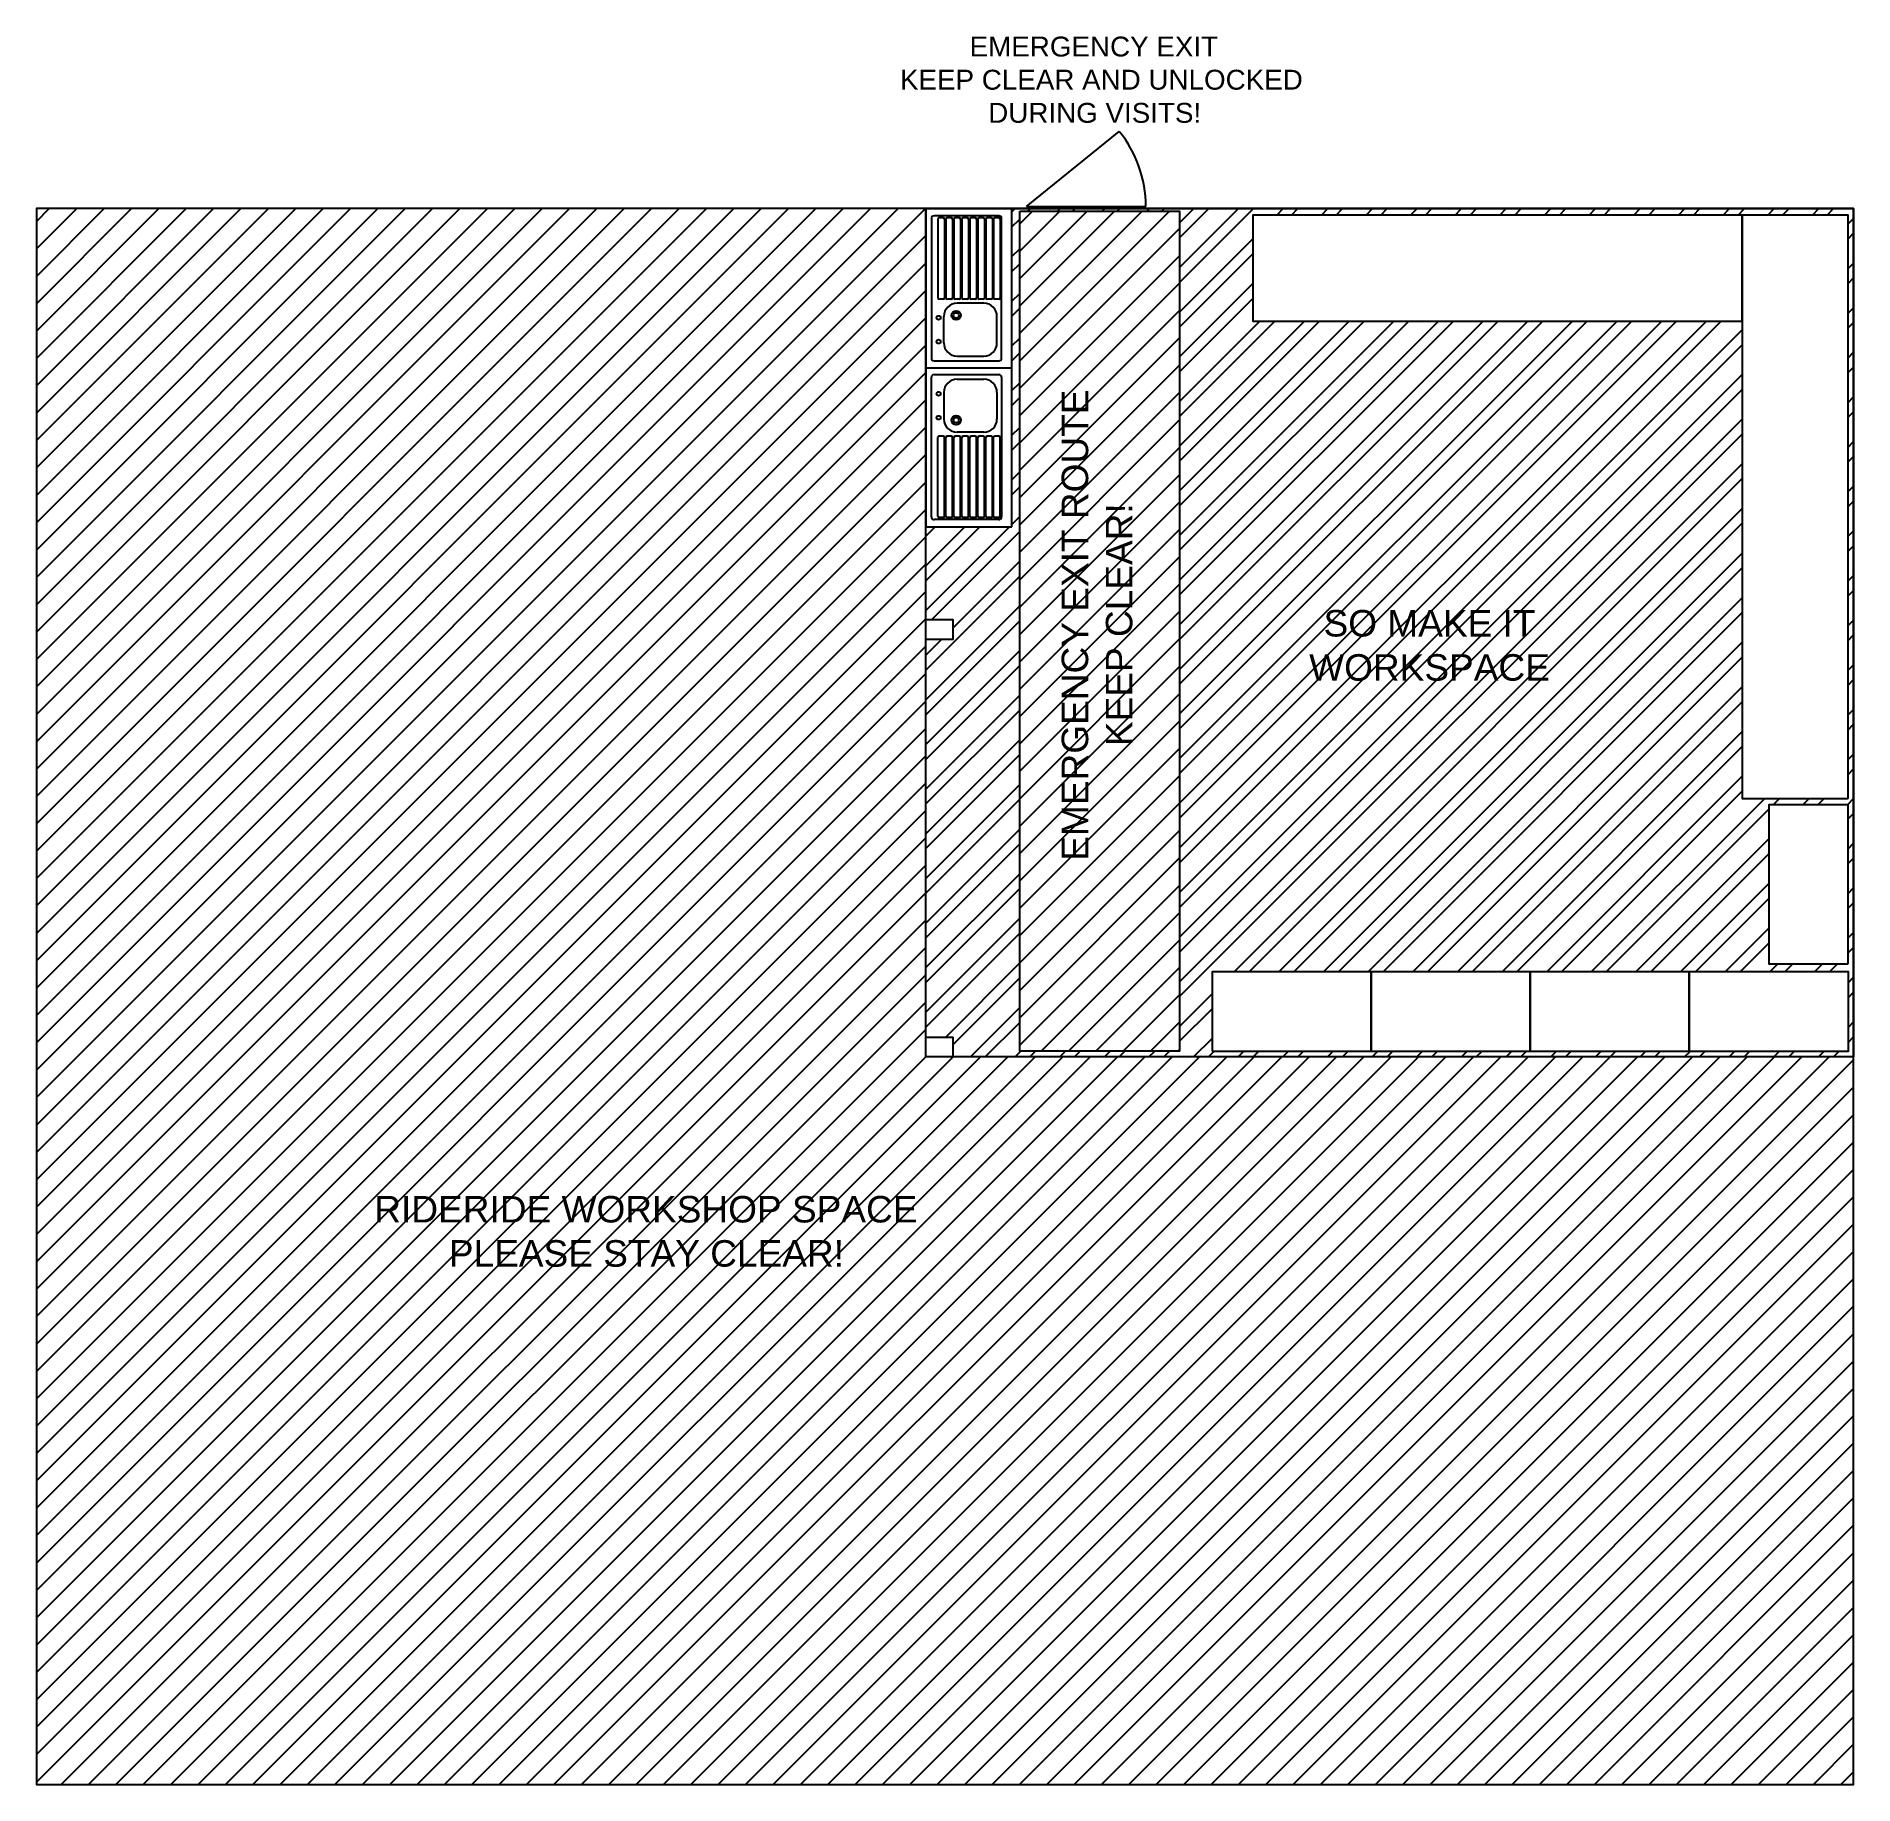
# Model space of a CAD drawing. Extents: x -571 to 800, y -449 to 870.
import ezdxf

# ---------------------------------------------------------------- set-up
doc = ezdxf.new("R2010")
doc.units = 0
doc.layers.get('0').update_dxf_attribs({"linetype": 'CONTINUOUS'})
doc.layers.add('240-PLUMBING', color=1, linetype='CONTINUOUS')
doc.styles.get("Standard").update_dxf_attribs({"font": 'arial.ttf'})

# ---------------------------------------------------------------- blocks, each defined once
blk = doc.blocks.new('SINKS')
blk.add_line((291.8, 593.7), (291.8, 528.7))
blk.add_lwpolyline([(171.8, 528.7), (411.8, 528.7), (411.8, 593.7), (171.8, 593.7), (171.8, 528.7)])
at = {"layer": '240-PLUMBING'}
for p, q in [((177.2, 538.5), (177.2, 587.5)), ((178.7, 580.5), (178.7, 583.5)), ((178.7, 574.5), (178.7, 577.5)), ((179.2, 589.5), (284.6, 589.5)), ((179.7, 584.5), (239.1, 584.5)), ((179.7, 579.5), (239.1, 579.5)), ((179.7, 578.5), (239.1, 578.5)), ((240.1, 580.5), (240.1, 583.5)), ((240.1, 574.5), (240.1, 577.5)), ((273.1, 580), (253.1, 580)), ((286.6, 587.5), (286.6, 538.5)), ((297, 587.5), (297, 538.5)), ((404.4, 589.5), (299, 589.5)), ((310.5, 580), (330.5, 580)), ((343.5, 580.5), (343.5, 583.5)), ((343.5, 574.5), (343.5, 577.5)), ((403.9, 584.5), (344.5, 584.5)), ((403.9, 579.5), (344.5, 579.5)), ((403.9, 578.5), (344.5, 578.5)), ((404.9, 580.5), (404.9, 583.5)), ((404.9, 574.5), (404.9, 577.5)), ((406.4, 538.5), (406.4, 587.5)), ((178.7, 568.5), (178.7, 571.5)), ((178.7, 562.5), (178.7, 565.5)), ((179.7, 573.5), (239.1, 573.5)), ((179.7, 572.5), (239.1, 572.5)), ((179.7, 567.5), (239.1, 567.5)), ((179.7, 566.5), (239.1, 566.5)), ((240.1, 568.5), (240.1, 571.5)), ((240.1, 562.5), (240.1, 565.5)), ((243.1, 550), (243.1, 570)), ((283.1, 570), (283.1, 550)), ((300.5, 570), (300.5, 550)), ((340.5, 550), (340.5, 570)), ((343.5, 568.5), (343.5, 571.5)), ((343.5, 562.5), (343.5, 565.5)), ((403.9, 573.5), (344.5, 573.5)), ((403.9, 572.5), (344.5, 572.5)), ((403.9, 567.5), (344.5, 567.5)), ((403.9, 566.5), (344.5, 566.5)), ((404.9, 568.5), (404.9, 571.5)), ((404.9, 562.5), (404.9, 565.5)), ((178.7, 556.5), (178.7, 559.5)), ((178.7, 550.5), (178.7, 553.5)), ((179.7, 561.5), (239.1, 561.5)), ((179.7, 560.5), (239.1, 560.5)), ((179.7, 555.5), (239.1, 555.5)), ((179.7, 554.5), (239.1, 554.5)), ((179.7, 549.5), (239.1, 549.5)), ((179.7, 548.5), (239.1, 548.5)), ((240.1, 556.5), (240.1, 559.5)), ((240.1, 550.5), (240.1, 553.5)), ((343.5, 556.5), (343.5, 559.5)), ((343.5, 550.5), (343.5, 553.5)), ((403.9, 561.5), (344.5, 561.5)), ((403.9, 560.5), (344.5, 560.5)), ((403.9, 555.5), (344.5, 555.5)), ((403.9, 554.5), (344.5, 554.5)), ((403.9, 549.5), (344.5, 549.5)), ((403.9, 548.5), (344.5, 548.5)), ((404.9, 556.5), (404.9, 559.5)), ((404.9, 550.5), (404.9, 553.5)), ((178.7, 544.5), (178.7, 547.5)), ((178.7, 538.5), (178.7, 541.5)), ((284.6, 536.5), (179.2, 536.5)), ((179.7, 543.5), (239.1, 543.5)), ((179.7, 542.5), (239.1, 542.5)), ((179.7, 537.5), (239.1, 537.5)), ((240.1, 544.5), (240.1, 547.5)), ((240.1, 538.5), (240.1, 541.5)), ((273.1, 540), (253.1, 540)), ((299, 536.5), (404.4, 536.5)), ((310.5, 540), (330.5, 540)), ((343.5, 544.5), (343.5, 547.5)), ((343.5, 538.5), (343.5, 541.5)), ((403.9, 543.5), (344.5, 543.5)), ((403.9, 542.5), (344.5, 542.5)), ((403.9, 537.5), (344.5, 537.5)), ((404.9, 544.5), (404.9, 547.5)), ((404.9, 538.5), (404.9, 541.5))]:
    blk.add_line(p, q, dxfattribs=at)
for centre, radius in [((254.1, 584), 1.5), ((272.1, 584), 1.5), ((311.5, 584), 1.5), ((329.5, 584), 1.5), ((252.3, 570.8), 3.5), ((252.3, 570.8), 2), ((331.3, 570.8), 3.5), ((331.3, 570.8), 2)]:
    blk.add_circle(centre, radius, dxfattribs=at)
for centre, radius, start, end in [((179.2, 587.5), 2, 90, 180), ((179.7, 583.5), 1, 90, 180), ((179.7, 580.5), 1, 180, 270), ((179.7, 577.5), 1, 90, 180), ((239.1, 583.5), 1, 0, 90), ((239.1, 580.5), 1, 270, 0), ((239.1, 577.5), 1, 0, 90), ((253.1, 570), 10, 90, 180), ((273.1, 570), 10, 0, 90), ((284.6, 587.5), 2, 0, 90), ((299, 587.5), 2, 90, 180), ((310.5, 570), 10, 90, 180), ((330.5, 570), 10, 0, 90), ((344.5, 583.5), 1, 90, 180), ((344.5, 580.5), 1, 180, 270), ((344.5, 577.5), 1, 90, 180), ((403.9, 583.5), 1, 0, 90), ((403.9, 580.5), 1, 270, 0), ((403.9, 577.5), 1, 0, 90), ((404.4, 587.5), 2, 0, 90), ((179.7, 574.5), 1, 180, 270), ((179.7, 571.5), 1, 90, 180), ((179.7, 568.5), 1, 180, 270), ((179.7, 565.5), 1, 90, 180), ((179.7, 562.5), 1, 180, 270), ((239.1, 574.5), 1, 270, 0), ((239.1, 571.5), 1, 0, 90), ((239.1, 568.5), 1, 270, 0), ((239.1, 565.5), 1, 0, 90), ((239.1, 562.5), 1, 270, 0), ((344.5, 574.5), 1, 180, 270), ((344.5, 571.5), 1, 90, 180), ((344.5, 568.5), 1, 180, 270), ((344.5, 565.5), 1, 90, 180), ((344.5, 562.5), 1, 180, 270), ((403.9, 574.5), 1, 270, 0), ((403.9, 571.5), 1, 0, 90), ((403.9, 568.5), 1, 270, 0), ((403.9, 565.5), 1, 0, 90), ((403.9, 562.5), 1, 270, 0), ((179.7, 559.5), 1, 90, 180), ((179.7, 556.5), 1, 180, 270), ((179.7, 553.5), 1, 90, 180), ((179.7, 550.5), 1, 180, 270), ((179.7, 547.5), 1, 90, 180), ((239.1, 559.5), 1, 0, 90), ((239.1, 556.5), 1, 270, 0), ((239.1, 553.5), 1, 0, 90), ((239.1, 550.5), 1, 270, 0), ((239.1, 547.5), 1, 0, 90), ((253.1, 550), 10, 180, 270), ((273.1, 550), 10, 270, 0), ((310.5, 550), 10, 180, 270), ((330.5, 550), 10, 270, 0), ((344.5, 559.5), 1, 90, 180), ((344.5, 556.5), 1, 180, 270), ((344.5, 553.5), 1, 90, 180), ((344.5, 550.5), 1, 180, 270), ((344.5, 547.5), 1, 90, 180), ((403.9, 559.5), 1, 0, 90), ((403.9, 556.5), 1, 270, 0), ((403.9, 553.5), 1, 0, 90), ((403.9, 550.5), 1, 270, 0), ((403.9, 547.5), 1, 0, 90), ((179.2, 538.5), 2, 180, 270), ((179.7, 544.5), 1, 180, 270), ((179.7, 541.5), 1, 90, 180), ((179.7, 538.5), 1, 180, 270), ((239.1, 544.5), 1, 270, 0), ((239.1, 541.5), 1, 0, 90), ((239.1, 538.5), 1, 270, 0), ((284.6, 538.5), 2, 270, 0), ((299, 538.5), 2, 180, 270), ((344.5, 544.5), 1, 180, 270), ((344.5, 541.5), 1, 90, 180), ((344.5, 538.5), 1, 180, 270), ((403.9, 544.5), 1, 270, 0), ((403.9, 541.5), 1, 0, 90), ((403.9, 538.5), 1, 270, 0), ((404.4, 538.5), 2, 270, 0)]:
    blk.add_arc(centre, radius, start, end, dxfattribs=at)

msp = doc.modelspace()

# ---------------------------------------------------------------- hatches: boundary and pattern name
h = msp.add_hatch()
h.set_pattern_fill('ANSI31', color=1, scale=4.6)
h.paths.add_polyline_path([(100, 500), (100, 740), (-571, 740), (-571, -449), (800, -449), (800, 100), (100, 100), (100, 115), (100, 430)])
h.paths.add_polyline_path([(-341.1, -69.8), (78.8, -69.8), (78.8, 5.1), (-341.1, 5.1)], flags=24)
h = msp.add_hatch()
h.set_pattern_fill('ANSI32', color=150, scale=2.5)
h.paths.add_polyline_path([(800, 740), (165, 740), (165, 500), (100, 500), (100, 430), (120.4, 430), (120.4, 415), (100, 415), (100, 115), (120.4, 115), (120.4, 100), (800, 100)])
h.paths.add_polyline_path([(556, 164.3), (676, 164.3), (796, 164.3), (796, 104.3), (676, 104.3), (556, 104.3), (436, 104.3), (316, 104.3), (316, 164.3), (436, 164.3)], flags=16)
h.paths.add_polyline_path([(715.9, 295.1), (715.9, 655.2), (346.7, 655.2), (346.7, 735.2), (715.9, 735.2), (795.9, 735.2), (795.9, 295.1)], flags=16)
h.paths.add_polyline_path([(735.9, 290.3), (795.9, 290.3), (795.9, 170.3), (735.9, 170.3)], flags=16)
h.paths.add_polyline_path([(291.4, 104.3), (170.9, 104.3), (170.9, 738.2), (291.4, 738.2)], flags=16)
h.paths.add_polyline_path([(795.9, 290.3), (735.9, 290.3), (735.9, 170.3), (795.9, 170.3)], flags=0)
h.paths.add_polyline_path([(795.9, 735.2), (715.9, 735.2), (715.9, 295.1), (795.9, 295.1)], flags=0)
h.paths.add_polyline_path([(715.9, 735.2), (346.7, 735.2), (346.7, 655.2), (715.9, 655.2)], flags=0)
h.paths.add_polyline_path([(796, 164.3), (676, 164.3), (676, 104.3), (796, 104.3)], flags=0)
h.paths.add_polyline_path([(383.8, 372.3), (575.5, 372.3), (575.5, 447.2), (383.8, 447.2)], flags=24)
h.paths.add_polyline_path([(267.5, 240.8), (267.5, 606.3), (192.6, 606.3), (192.6, 240.8)], flags=8)
h = msp.add_hatch()
h.set_pattern_fill('ANSI31', color=1, scale=4.6)
h.paths.add_polyline_path([(170.9, 104.3), (291.4, 104.3), (291.4, 738.2), (170.9, 738.2)])
h.paths.add_polyline_path([(267.5, 240.8), (267.5, 606.3), (192.6, 606.3), (192.6, 240.8)], flags=24)

# ---------------------------------------------------------------- linework, layer by layer
msp.add_line((176, 741.7), (246, 798.3))
for points in [[(176, 741.7), (266, 741.7)], [(100, 100), (100, 430), (100, 500), (100, 740), (320, 740), (800, 740), (800, 100), (100, 100)]]:
    msp.add_lwpolyline(points)
for points in [[(800, 740), (-571, 740), (-571, -449), (800, -449)], [(170.9, 738.2), (291.4, 738.2), (291.4, 104.3), (170.9, 104.3)], [(715.9, 735.2), (346.7, 735.2), (346.7, 655.2), (715.9, 655.2)], [(795.9, 295.1), (795.9, 735.2), (715.9, 735.2), (715.9, 295.1)], [(100, 430), (120.4, 430), (120.4, 415), (100, 415)], [(795.9, 170.3), (795.9, 290.3), (735.9, 290.3), (735.9, 170.3)], [(316, 104.3), (436, 104.3), (436, 164.3), (316, 164.3)], [(436, 104.3), (556, 104.3), (556, 164.3), (436, 164.3)], [(556, 104.3), (676, 104.3), (676, 164.3), (556, 164.3)], [(676, 104.3), (796, 104.3), (796, 164.3), (676, 164.3)], [(100, 115), (120.4, 115), (120.4, 100), (100, 100)]]:
    msp.add_lwpolyline(points, close=True)
msp.add_arc((176, 741.7), 90, 0, 38.9827)

# ---------------------------------------------------------------- block references
at = {"rotation": 90}
msp.add_blockref('SINKS', (693.7, 328.2), dxfattribs=at)

# ---------------------------------------------------------------- texts
at = {"attachment_point": 1}
for s, width, insert, char_height in [('{\\W5.0136;  }EMERGENCY EXIT\\P KEEP CLEAR AND UNLOCKED \\P{\\W6.2188;  }DURING VISITS!', 302.138, (74.7, 869.8), 15), ('{\\W6.2962; }SO MAKE IT \\P{\\W4.89813; }WORKSPACE', 255.84, (351.2, 437.2), 20), ('{\\W2.29877; }RIDERIDE WORKSHOP SPACE\\P{\\W9.54394; }PLEASE STAY CLEAR!', 441.842, (-333.9, -4.9), 20)]:
    msp.add_mtext_dynamic_manual_height_columns(s, width=width, gutter_width=12.5, heights=[0], dxfattribs=dict(at, insert=insert, char_height=char_height))
at = {"insert": (202.5, 223.3), "char_height": 20, "attachment_point": 1, "rotation": 90}
msp.add_mtext_dynamic_manual_height_columns('{\\W3.18903; }EMERGENCY EXIT ROUTE\\P{\\W7.1635;  }KEEP CLEAR!', width=401.298, gutter_width=12.5, heights=[0], dxfattribs=at)

doc.saveas('drawing.dxf')
